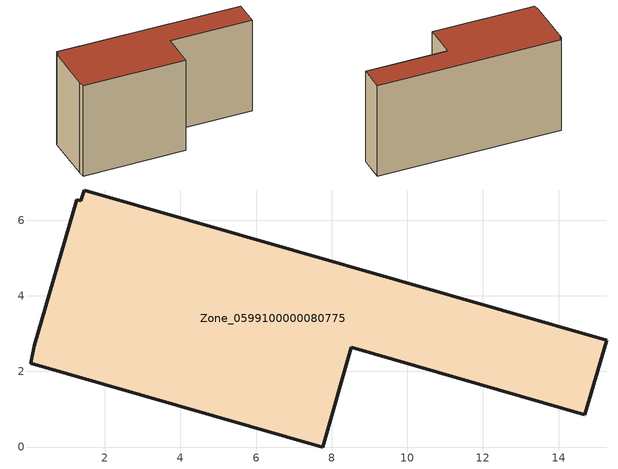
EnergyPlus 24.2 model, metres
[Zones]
Zone_0599100000080775
 floor ground (C_G): 14.7,0.85 8.52,2.64 7.76,0 0.04,2.22 0.13,2.68 1.25,6.54 1.37,6.51 1.46,6.8 15.28,2.82 z0
 wall outside (C_F): 8.52,2.64 14.7,0.85 15.28,2.82 1.46,6.8 1.37,6.51 1.25,6.54 0.13,2.68 0.04,2.22 7.76,0 8.52,2.64 z0:7.68
 roof outside (C_R): 1.37,6.51 1.25,6.54 0.13,2.68 0.04,2.22 7.76,0 8.52,2.64 14.7,0.85 15.28,2.82 1.46,6.8 z7.68
[BUILDING]
Pand.0599100000080775: North Axis=0; Terrain=City; Loads Convergence Tolerance Value=0.04; Temperature Convergence Tolerance Value=0.4; Solar Distribution=FullExterior; Maximum Number of Warmup Days=25; Minimum Number of Warmup Days=1
[Site:Location]
Rotterdam.The.Hague.AP_ZH_NLD Design_Conditions: Latitude=51.96; Longitude=4.45; Time Zone=1; Elevation=-4.5
[SITE:GROUNDTEMPERATURE:BUILDINGSURFACE]
18, 18, 18, 18, 18, 18, 18, 18, 18, 18, 18, 18
[MATERIAL] Thermal Absorptance=0.9; Solar Absorptance=0.7; Visible Absorptance=0.7
Name | Roughness | Thickness | Conductivity | Density | Specific Heat
G.TI.1946 | MediumSmooth | 0.15 | 1 | 540 | 1210
F.TI.1946 | Rough | 0.3 | 0.857143 | 1920 | 840
R.TI.1946 | MediumRough | 0.2 | 0.1 | 1500 | 1000
[CONSTRUCTION]
C_G: G.TI.1946
C_F: F.TI.1946
C_R: R.TI.1946
[ZONE]
Zone_0599100000080775: Type=1; Multiplier=1; Ceiling Height=Autocalculate; Volume=Autocalculate; Floor Area=autocalculate; Part of Total Floor Area=Yes
[ZONEINFILTRATION:DESIGNFLOWRATE]
Infil_Zone_0599100000080775: Zone or ZoneList or Space or SpaceList=Zone_0599100000080775; Schedule=AlwaysOn; Design Flow Rate Calculation Method=Flow/Area; Flow Rate per Floor Area=0.003; Constant Term Coefficient=1; Temperature Term Coefficient=0; Velocity Term Coefficient=0; Velocity Squared Term Coefficient=0
[HVACTEMPLATE:ZONE:IDEALLOADSAIRSYSTEM]
Zone_0599100000080775: Maximum Heating Supply Air Temperature=50; Minimum Cooling Supply Air Temperature=13; Maximum Heating Supply Air Humidity Ratio=0.0156; Minimum Cooling Supply Air Humidity Ratio=0.0077; Heating Limit=NoLimit; Cooling Limit=NoLimit; Dehumidification Control Type=ConstantSensibleHeatRatio; Cooling Sensible Heat Ratio=0.7; Dehumidification Setpoint=60; Humidification Control Type=None; Humidification Setpoint=30; Outdoor Air Method=None; Outdoor Air Flow Rate per Person=0.00944; Outdoor Air Flow Rate per Zone Floor Area=0; Outdoor Air Flow Rate per Zone=0; Demand Controlled Ventilation Type=None; Outdoor Air Economizer Type=NoEconomizer; Heat Recovery Type=None; Sensible Heat Recovery Effectiveness=0.7; Latent Heat Recovery Effectiveness=0.65
[ZONECONTROL:THERMOSTAT]
ThermostatControl_Zone_0599100000080775: Zone or ZoneList=Zone_0599100000080775; Control Type Schedule=DualSetpointControlType; Control 1=Thermostat_Zone_0599100000080775; Temperature Difference Between Cutout And Setpoint=0
[THERMOSTATSETPOINT:DUALSETPOINT]
Thermostat_Zone_0599100000080775: Heating Setpoint Temperature Schedule=HeatingSetpoint_Zone_0599100000080775; Cooling Setpoint Temperature Schedule=CoolingSetpoint_Zone_0599100000080775
[SCHEDULE:COMPACT]
HeatingSetpoint_Zone_0599100000080775: Through: 12/31, For: AllDays, Until: 24:00, 21
CoolingSetpoint_Zone_0599100000080775: Through: 12/31, For: AllDays, Until: 24:00, 24
DualSetpointControlType: Through: 12/31, For: AllDays, Until: 24:00, 4
AlwaysOn: Through: 12/31, For: AllDays, Until: 24:00, 1
